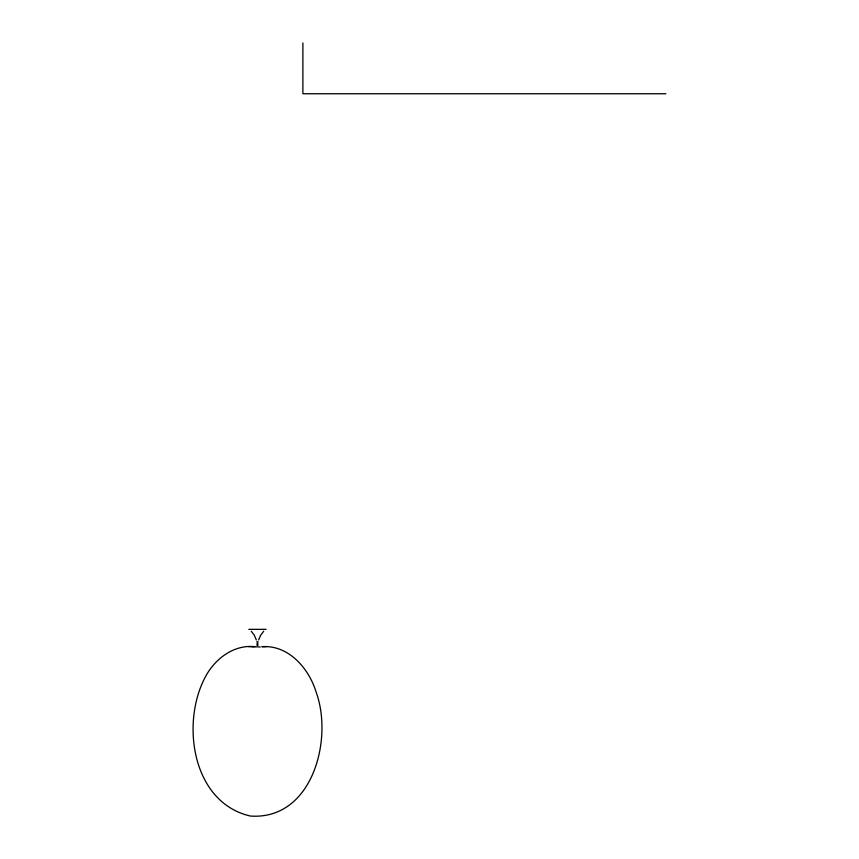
<?xml version="1.0" encoding="UTF-8"?>
<svg xmlns="http://www.w3.org/2000/svg" width="859" height="859" viewBox="0 0 859 859"><rect width="100%" height="100%" fill="white"/><g stroke="black" fill="none" stroke-linecap="round" stroke-linejoin="round"><path stroke-width="1.29" d="M257.732 642.897L257.958 645.334M256.981 645.334L257.206 642.897M258.602 639.987L260.707 635.112L263.724 631.225M266.29 646.666L261.866 646.687C288.688 644.679 309.079 668.678 316.198 692.311C333.399 739.696 312.236 820.27 250.484 816.05C192.899 802.972 181.056 725.318 204.206 679.179C213.279 660.152 232.8 644.336 254.833 646.666M665.886 93.738L302.883 93.738L302.883 42.95M248.809 629.336L266.129 629.336M256.809 641.77L258.13 641.77M260.288 646.988L252.385 646.687M248.648 646.666L253.072 646.687M251.215 631.225L254.232 635.112L256.336 639.987"/></g></svg>
